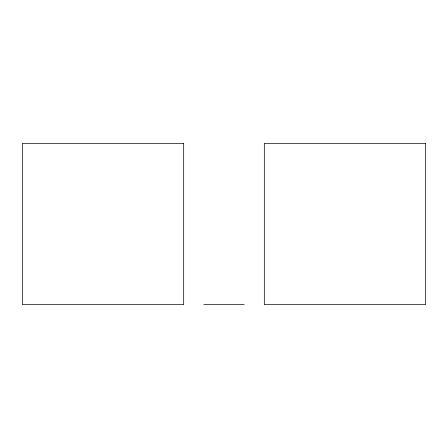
<?xml version="1.0" encoding="UTF-8"?>
<svg xmlns="http://www.w3.org/2000/svg" width="448" height="448" viewBox="0 0 448 448"><rect width="100%" height="100%" fill="white"/><g stroke="black" fill="none" stroke-linecap="round" stroke-linejoin="round"><path stroke-width="0.67" d="M203.84 304.64L244.16 304.64M183.68 143.36L22.4 143.36L22.4 304.64L183.68 304.64L183.68 143.36M425.6 143.36L264.32 143.36L264.32 304.64L425.6 304.64L425.6 143.36"/></g></svg>
